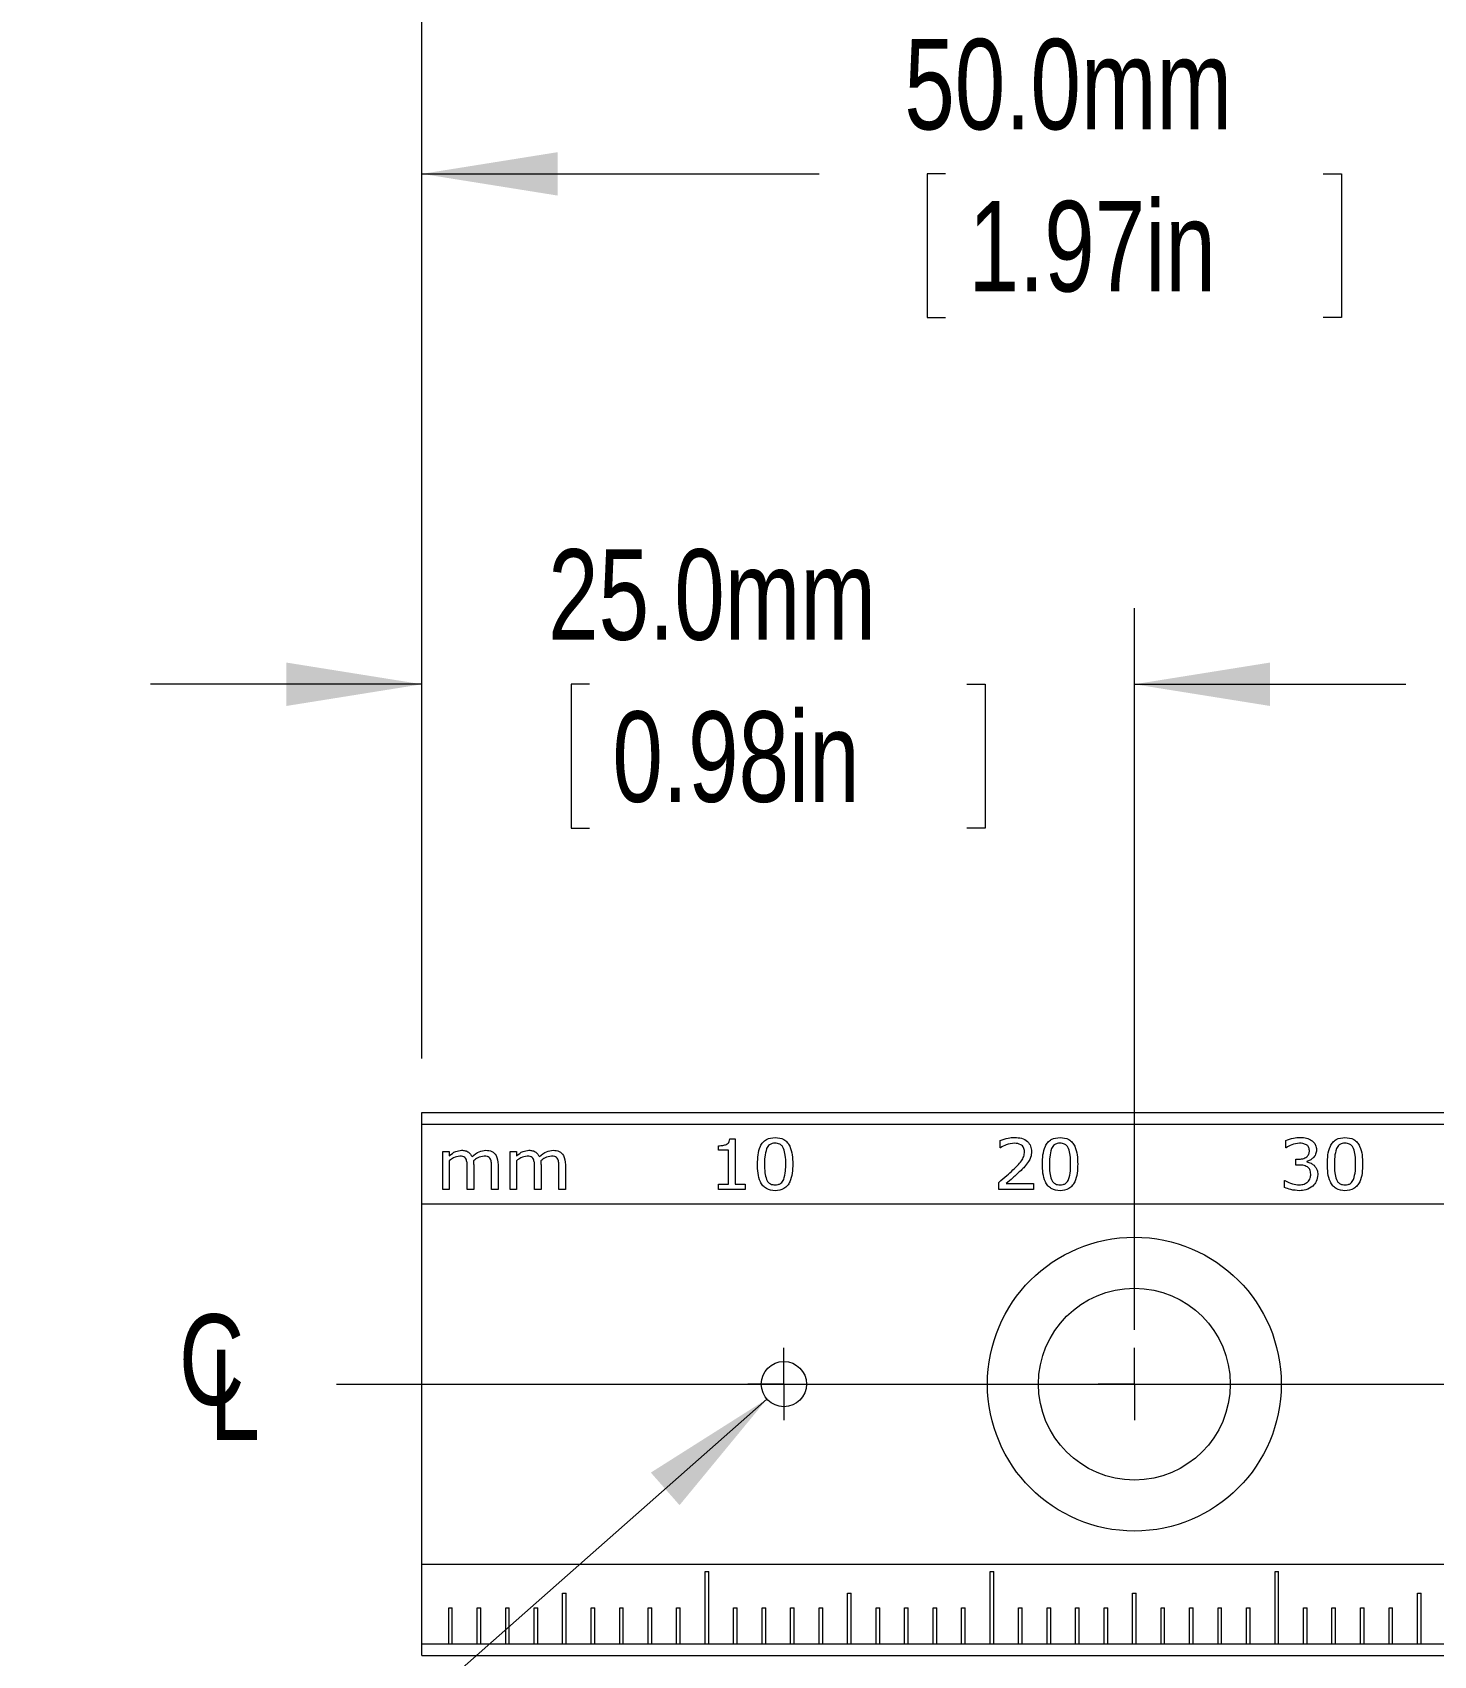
# Model space of a CAD drawing. Header units: millimetres. Extents: x 2 to 278, y 1 to 215.
# Drawn here: x 106.82 to 139.6, y 97.23 to 135.2 of the extents above; entities that cross this region are included whole.
import ezdxf

# ---------------------------------------------------------------- set-up
doc = ezdxf.new("R2010")
doc.units = ezdxf.units.MM
doc.linetypes.add('CENTERX2', pattern=[20.32, 12.7, -2.54, 2.54, -2.54])
doc.styles.add('SLDTEXTSTYLE0', font='TXT', dxfattribs={"width": 0.75})
doc.dimstyles.new('SLDDIMSTYLE0', dxfattribs={"dimtxt": 2.116667, "dimasz": 3.175, "dimexe": 0, "dimexo": 0.0625, "dimgap": 0.529167, "dimtad": 0, "dimtih": 1, "dimtoh": 1, "dimdec": 1, "dimlfac": 1.5, "dimrnd": 1e-09, "dimzin": 4, "dimdsep": 46, "dimtxsty": 'SLDTEXTSTYLE0', "dimsah": 1, "dimcen": 0.09, "dimadec": 0, "dimazin": 1, "dimtfac": 1, "dimtdec": 1, "dimtmove": 0, "dimatfit": 0, "dimfxl": 1, "dimfrac": 2, "dimtolj": 1, "dimtzin": 12, "dimarcsym": 0})
doc.dimstyles.new('SLDDIMSTYLE1', dxfattribs={"dimtxt": 2.116667, "dimasz": 3.175, "dimexe": 0, "dimexo": 0.0625, "dimgap": 0.529167, "dimtad": 0, "dimtih": 1, "dimtoh": 1, "dimdec": 1, "dimlfac": 1.5, "dimrnd": 1e-09, "dimzin": 4, "dimdsep": 46, "dimtxsty": 'SLDTEXTSTYLE0', "dimsah": 1, "dimcen": 0.09, "dimadec": 0, "dimazin": 1, "dimtfac": 1, "dimtdec": 1, "dimtofl": 0, "dimtmove": 0, "dimatfit": 3, "dimfxl": 1, "dimfrac": 2, "dimtolj": 1, "dimtzin": 12, "dimarcsym": 0})
doc.dimstyles.new('SLDDIMSTYLE2', dxfattribs={"dimtxt": 2.116667, "dimasz": 3.175, "dimexe": 0, "dimexo": 0.0625, "dimgap": 0.529167, "dimtad": 0, "dimtih": 1, "dimtoh": 1, "dimdec": 1, "dimlfac": 1.5, "dimrnd": 1e-09, "dimzin": 12, "dimdsep": 46, "dimtxsty": 'SLDTEXTSTYLE0', "dimsah": 1, "dimcen": 0, "dimadec": 0, "dimazin": 3, "dimtfac": 1, "dimtdec": 1, "dimtofl": 0, "dimtmove": 0, "dimatfit": 3, "dimfxl": 1, "dimfrac": 2, "dimtolj": 1, "dimtzin": 12, "dimarcsym": 0})

# ---------------------------------------------------------------- blocks, each defined once
blk = doc.blocks.new('_D')
at = {"color": 7, "linetype": 'Continuous', "lineweight": 0}
for p, q in [((115.93, 111.199), (115.93, 121.729)), ((132.597, 104.849), (132.597, 121.729)), ((115.93, 119.951), (109.58, 119.951)), ((119.848, 119.951), (119.419, 119.951)), ((119.419, 119.951), (119.419, 116.588)), ((128.679, 119.951), (129.108, 119.951)), ((129.108, 119.951), (129.108, 116.588)), ((132.597, 119.951), (138.947, 119.951)), ((119.419, 116.588), (119.848, 116.588)), ((129.108, 116.588), (128.679, 116.588))]:
    blk.add_line(p, q, dxfattribs=at)
for points in [[(115.93, 119.951), (112.755, 120.459), (112.755, 119.443)], [(132.597, 119.951), (135.772, 119.443), (135.772, 120.459)]]:
    blk.add_solid(points, dxfattribs=at)
at = {"color": 7, "linetype": 'Continuous', "lineweight": 0, "char_height": 2.1167, "attachment_point": 1, "style": 'SLDTEXTSTYLE0'}
for s, insert in [('25.0mm', (118.882, 123.109)), ('0.98in', (120.385, 119.316))]:
    blk.add_mtext(s, dxfattribs=dict(at, insert=insert))
blk = doc.blocks.new('_D_1')
at = {"color": 7, "linetype": 'Continuous', "lineweight": 0}
for p, q in [((115.93, 111.199), (115.93, 133.669)), ((149.264, 105.696), (149.264, 133.669)), ((115.93, 131.891), (125.226, 131.891)), ((128.182, 131.891), (127.753, 131.891)), ((127.753, 131.891), (127.753, 128.528)), ((137.012, 131.891), (137.441, 131.891)), ((137.441, 131.891), (137.441, 128.528)), ((149.264, 131.891), (139.968, 131.891)), ((127.753, 128.528), (128.182, 128.528)), ((137.441, 128.528), (137.012, 128.528))]:
    blk.add_line(p, q, dxfattribs=at)
for points in [[(115.93, 131.891), (119.105, 131.383), (119.105, 132.399)], [(149.264, 131.891), (146.089, 132.399), (146.089, 131.383)]]:
    blk.add_solid(points, dxfattribs=at)
at = {"color": 7, "linetype": 'Continuous', "lineweight": 0, "char_height": 2.1167, "attachment_point": 1, "style": 'SLDTEXTSTYLE0'}
for s, insert in [('50.0mm', (127.215, 135.049)), ('1.97in', (128.718, 131.257))]:
    blk.add_mtext(s, dxfattribs=dict(at, insert=insert))
blk = doc.blocks.new('_D_3')
at = {"color": 7, "linetype": 'Continuous', "lineweight": 0}
for p, q in [((115.93, 111.199), (115.93, 145.707)), ((182.597, 105.696), (182.597, 145.707)), ((115.93, 143.929), (141.111, 143.929)), ((144.848, 143.929), (144.419, 143.929)), ((144.419, 143.929), (144.419, 140.566)), ((153.679, 143.929), (154.108, 143.929)), ((154.108, 143.929), (154.108, 140.566)), ((182.597, 143.929), (157.416, 143.929)), ((144.419, 140.566), (144.848, 140.566)), ((154.108, 140.566), (153.679, 140.566))]:
    blk.add_line(p, q, dxfattribs=at)
for points in [[(115.93, 143.929), (119.105, 143.421), (119.105, 144.437)], [(182.597, 143.929), (179.422, 144.437), (179.422, 143.421)]]:
    blk.add_solid(points, dxfattribs=at)
at = {"color": 7, "linetype": 'Continuous', "lineweight": 0, "char_height": 2.1167, "attachment_point": 1, "style": 'SLDTEXTSTYLE0'}
for s, insert in [('100.0mm', (143.1, 147.087)), ('3.94in', (145.385, 143.295))]:
    blk.add_mtext(s, dxfattribs=dict(at, insert=insert))
blk = doc.blocks.new('_D_6')
at = {"color": 7, "linetype": 'Continuous', "lineweight": 0}
for p, q in [((124, 103.229), (111.093, 91.836)), ((111.093, 91.836), (107.283, 91.836))]:
    blk.add_line(p, q, dxfattribs=at)
blk.add_solid([(124, 103.229), (121.284, 101.509), (121.956, 100.747)], dxfattribs=at)
at = {"color": 7, "linetype": 'Continuous', "lineweight": 0, "insert": (84.964, 92.881), "char_height": 2.11667, "attachment_point": 1, "style": 'SLDTEXTSTYLE0'}
blk.add_mtext('METRIC ID MARK', dxfattribs=at)
blk = doc.blocks.new('_D_8')
at = {"color": 7, "linetype": 'Continuous', "lineweight": 0}
for p, q in [((146.515, 101.515), (112.148, 75.715)), ((112.148, 75.715), (108.338, 75.715))]:
    blk.add_line(p, q, dxfattribs=at)
blk.add_solid([(146.515, 101.515), (143.67, 100.015), (144.28, 99.203)], dxfattribs=at)
at = {"color": 7, "linetype": 'Continuous', "lineweight": 0, "attachment_point": 1, "style": 'SLDTEXTSTYLE0'}
for s, insert, char_height in [('COUNTERBORE SLOT FOR USE WITH', (60.864, 76.76), 2.11667), ('M6 [1/4in] CAP SCREW', (76.727, 73.397), 2.11667), ('2 PLACES', (94.922, 70.034), 2.1167)]:
    blk.add_mtext(s, dxfattribs=dict(at, insert=insert, char_height=char_height))
blk = doc.blocks.new('SW_SYMBOL_MOD_CL')
at = {"color": 0, "linetype": 'Continuous', "lineweight": 0, "char_height": 783, "attachment_point": 5, "style": 'SLDTEXTSTYLE0'}
for s, insert in [('C', (400, 600)), ('L', (600, 300))]:
    blk.add_mtext(s, dxfattribs=dict(at, insert=insert))
blk = doc.blocks.new('SW_CENTERMARKSYMBOL_0')
at = {"color": 0, "linetype": 'Continuous', "lineweight": 0}
for q in [(0, 0.847), (-0.847, 0), (0, -0.847), (0.847, 0)]:
    blk.add_line((0, 0), q, dxfattribs=at)
blk = doc.blocks.new('SW_CENTERMARKSYMBOL_1')
at = {"color": 0, "linetype": 'Continuous', "lineweight": 0}
for q in [(0, 0.847), (-0.847, 0), (0, -0.847), (0.847, 0)]:
    blk.add_line((0, 0), q, dxfattribs=at)

msp = doc.modelspace()

# ---------------------------------------------------------------- linework, layer by layer
at = {"color": 7, "linetype": 'Continuous', "lineweight": 0}
for p, q in [((115.93, 109.929), (205.229, 109.929)), ((115.93, 109.658), (115.93, 109.929)), ((115.93, 109.658), (205.492, 109.658)), ((115.93, 107.796), (115.93, 109.658)), ((116.419, 109.02), (116.569, 109.02)), ((116.419, 108.134), (116.419, 109.02)), ((116.569, 109.02), (116.569, 108.921)), ((117.994, 109.02), (118.144, 109.02)), ((117.994, 108.134), (117.994, 109.02)), ((118.144, 109.02), (118.144, 108.921)), ((122.864, 109.05), (122.864, 109.155)), ((123.104, 109.05), (122.864, 109.05)), ((123.104, 108.254), (123.104, 109.05)), ((123.133, 109.32), (123.254, 109.32)), ((123.254, 109.32), (123.254, 108.254)), ((129.456, 109.11), (129.456, 109.276)), ((129.464, 109.11), (129.456, 109.11)), ((136.138, 109.11), (136.138, 109.275)), ((136.146, 109.11), (136.138, 109.11)), ((116.569, 108.806), (116.569, 108.134)), ((116.989, 108.134), (116.989, 108.646)), ((117.139, 108.71), (117.139, 108.134)), ((117.559, 108.134), (117.559, 108.646)), ((117.709, 108.712), (117.709, 108.134)), ((118.144, 108.806), (118.144, 108.134)), ((118.564, 108.134), (118.564, 108.646)), ((118.715, 108.71), (118.715, 108.134)), ((119.135, 108.134), (119.135, 108.646)), ((119.285, 108.712), (119.285, 108.134)), ((136.378, 108.84), (136.432, 108.84)), ((136.378, 108.704), (136.378, 108.84)), ((136.449, 108.704), (136.378, 108.704)), ((136.629, 108.788), (136.629, 108.777)), ((122.864, 108.134), (122.864, 108.254)), ((122.864, 108.254), (123.104, 108.254)), ((123.254, 108.254), (123.494, 108.254)), ((123.494, 108.254), (123.494, 108.134)), ((129.426, 108.134), (129.426, 108.299)), ((129.594, 108.269), (130.236, 108.269)), ((130.236, 108.269), (130.236, 108.134)), ((136.108, 108.344), (136.12, 108.344)), ((136.108, 108.179), (136.108, 108.344)), ((116.569, 108.134), (116.419, 108.134)), ((117.139, 108.134), (116.989, 108.134)), ((117.709, 108.134), (117.559, 108.134)), ((118.144, 108.134), (117.994, 108.134)), ((118.715, 108.134), (118.564, 108.134)), ((119.285, 108.134), (119.135, 108.134)), ((123.494, 108.134), (122.864, 108.134)), ((130.236, 108.134), (129.426, 108.134)), ((115.93, 107.796), (203.659, 107.796)), ((115.93, 99.363), (115.93, 107.796)), ((115.93, 97.5), (115.93, 99.363)), ((115.93, 99.363), (203.354, 99.363)), ((122.555, 99.194), (122.639, 99.194)), ((122.555, 97.5), (122.555, 99.194)), ((122.639, 97.5), (122.639, 99.194)), ((129.221, 99.194), (129.306, 99.194)), ((129.221, 97.5), (129.221, 99.194)), ((129.306, 97.5), (129.306, 99.194)), ((135.888, 99.194), (135.973, 99.194)), ((135.888, 97.5), (135.888, 99.194)), ((135.973, 97.5), (135.973, 99.194)), ((116.555, 98.347), (116.639, 98.347)), ((116.555, 97.5), (116.555, 98.347)), ((116.639, 97.5), (116.639, 98.347)), ((117.221, 98.347), (117.306, 98.347)), ((117.221, 97.5), (117.221, 98.347)), ((117.306, 97.5), (117.306, 98.347)), ((117.888, 98.347), (117.973, 98.347)), ((117.888, 97.5), (117.888, 98.347)), ((117.973, 97.5), (117.973, 98.347)), ((118.555, 98.347), (118.639, 98.347)), ((118.555, 97.5), (118.555, 98.347)), ((118.639, 97.5), (118.639, 98.347)), ((119.221, 98.686), (119.306, 98.686)), ((119.221, 97.5), (119.221, 98.686)), ((119.306, 97.5), (119.306, 98.686)), ((119.888, 98.347), (119.973, 98.347)), ((119.888, 97.5), (119.888, 98.347)), ((119.973, 97.5), (119.973, 98.347)), ((120.555, 98.347), (120.639, 98.347)), ((120.555, 97.5), (120.555, 98.347)), ((120.639, 97.5), (120.639, 98.347)), ((121.221, 98.347), (121.306, 98.347)), ((121.221, 97.5), (121.221, 98.347)), ((121.306, 97.5), (121.306, 98.347)), ((121.888, 98.347), (121.973, 98.347)), ((121.888, 97.5), (121.888, 98.347)), ((121.973, 97.5), (121.973, 98.347)), ((123.221, 98.347), (123.306, 98.347)), ((123.221, 97.5), (123.221, 98.347)), ((123.306, 97.5), (123.306, 98.347)), ((123.888, 98.347), (123.973, 98.347)), ((123.888, 97.5), (123.888, 98.347)), ((123.973, 97.5), (123.973, 98.347)), ((124.555, 98.347), (124.639, 98.347)), ((124.555, 97.5), (124.555, 98.347)), ((124.639, 97.5), (124.639, 98.347)), ((125.221, 98.347), (125.306, 98.347)), ((125.221, 97.5), (125.221, 98.347)), ((125.306, 97.5), (125.306, 98.347)), ((125.888, 98.686), (125.973, 98.686)), ((125.888, 97.5), (125.888, 98.686)), ((125.973, 97.5), (125.973, 98.686)), ((126.555, 98.347), (126.639, 98.347)), ((126.555, 97.5), (126.555, 98.347)), ((126.639, 97.5), (126.639, 98.347)), ((127.221, 98.347), (127.306, 98.347)), ((127.221, 97.5), (127.221, 98.347)), ((127.306, 97.5), (127.306, 98.347)), ((127.888, 98.347), (127.973, 98.347)), ((127.888, 97.5), (127.888, 98.347)), ((127.973, 97.5), (127.973, 98.347)), ((128.555, 98.347), (128.639, 98.347)), ((128.555, 97.5), (128.555, 98.347)), ((128.639, 97.5), (128.639, 98.347)), ((129.888, 98.347), (129.973, 98.347)), ((129.888, 97.5), (129.888, 98.347)), ((129.973, 97.5), (129.973, 98.347)), ((130.555, 98.347), (130.639, 98.347)), ((130.555, 97.5), (130.555, 98.347)), ((130.639, 97.5), (130.639, 98.347)), ((131.221, 98.347), (131.306, 98.347)), ((131.221, 97.5), (131.221, 98.347)), ((131.306, 97.5), (131.306, 98.347)), ((131.888, 98.347), (131.973, 98.347)), ((131.888, 97.5), (131.888, 98.347)), ((131.973, 97.5), (131.973, 98.347)), ((132.555, 98.686), (132.639, 98.686)), ((132.555, 97.5), (132.555, 98.686)), ((132.639, 97.5), (132.639, 98.686)), ((133.221, 98.347), (133.306, 98.347)), ((133.221, 97.5), (133.221, 98.347)), ((133.306, 97.5), (133.306, 98.347)), ((133.888, 98.347), (133.973, 98.347)), ((133.888, 97.5), (133.888, 98.347)), ((133.973, 97.5), (133.973, 98.347)), ((134.555, 98.347), (134.639, 98.347)), ((134.555, 97.5), (134.555, 98.347)), ((134.639, 97.5), (134.639, 98.347)), ((135.221, 98.347), (135.306, 98.347)), ((135.221, 97.5), (135.221, 98.347)), ((135.306, 97.5), (135.306, 98.347)), ((136.555, 98.347), (136.639, 98.347)), ((136.555, 97.5), (136.555, 98.347)), ((136.639, 97.5), (136.639, 98.347)), ((137.221, 98.347), (137.306, 98.347)), ((137.221, 97.5), (137.221, 98.347)), ((137.306, 97.5), (137.306, 98.347)), ((137.888, 98.347), (137.973, 98.347)), ((137.888, 97.5), (137.888, 98.347)), ((137.973, 97.5), (137.973, 98.347)), ((138.555, 98.347), (138.639, 98.347)), ((138.555, 97.5), (138.555, 98.347)), ((138.639, 97.5), (138.639, 98.347)), ((139.221, 98.686), (139.306, 98.686)), ((139.221, 97.5), (139.221, 98.686)), ((139.306, 97.5), (139.306, 98.686)), ((115.93, 97.5), (116.555, 97.5)), ((115.93, 97.229), (115.93, 97.5)), ((115.93, 97.229), (201.784, 97.229)), ((116.555, 97.5), (116.639, 97.5)), ((116.639, 97.5), (117.221, 97.5)), ((117.221, 97.5), (117.306, 97.5)), ((117.306, 97.5), (117.888, 97.5)), ((117.888, 97.5), (117.973, 97.5)), ((117.973, 97.5), (118.555, 97.5)), ((118.555, 97.5), (118.639, 97.5)), ((118.639, 97.5), (119.221, 97.5)), ((119.221, 97.5), (119.306, 97.5)), ((119.306, 97.5), (119.888, 97.5)), ((119.888, 97.5), (119.973, 97.5)), ((119.973, 97.5), (120.555, 97.5)), ((120.555, 97.5), (120.639, 97.5)), ((120.639, 97.5), (121.221, 97.5)), ((121.221, 97.5), (121.306, 97.5)), ((121.306, 97.5), (121.888, 97.5)), ((121.888, 97.5), (121.973, 97.5)), ((121.973, 97.5), (122.555, 97.5)), ((122.555, 97.5), (122.639, 97.5)), ((122.639, 97.5), (123.221, 97.5)), ((123.221, 97.5), (123.306, 97.5)), ((123.306, 97.5), (123.888, 97.5)), ((123.888, 97.5), (123.973, 97.5)), ((123.973, 97.5), (124.555, 97.5)), ((124.555, 97.5), (124.639, 97.5)), ((124.639, 97.5), (125.221, 97.5)), ((125.221, 97.5), (125.306, 97.5)), ((125.306, 97.5), (125.888, 97.5)), ((125.888, 97.5), (125.973, 97.5)), ((125.973, 97.5), (126.555, 97.5)), ((126.555, 97.5), (126.639, 97.5)), ((126.639, 97.5), (127.221, 97.5)), ((127.221, 97.5), (127.306, 97.5)), ((127.306, 97.5), (127.888, 97.5)), ((127.888, 97.5), (127.973, 97.5)), ((127.973, 97.5), (128.555, 97.5)), ((128.555, 97.5), (128.639, 97.5)), ((128.639, 97.5), (129.221, 97.5)), ((129.221, 97.5), (129.306, 97.5)), ((129.306, 97.5), (129.888, 97.5)), ((129.888, 97.5), (129.973, 97.5)), ((129.973, 97.5), (130.555, 97.5)), ((130.555, 97.5), (130.639, 97.5)), ((130.639, 97.5), (131.221, 97.5)), ((131.221, 97.5), (131.306, 97.5)), ((131.306, 97.5), (131.888, 97.5)), ((131.888, 97.5), (131.973, 97.5)), ((131.973, 97.5), (132.555, 97.5)), ((132.555, 97.5), (132.639, 97.5)), ((132.639, 97.5), (133.221, 97.5)), ((133.221, 97.5), (133.306, 97.5)), ((133.306, 97.5), (133.888, 97.5)), ((133.888, 97.5), (133.973, 97.5)), ((133.973, 97.5), (134.555, 97.5)), ((134.555, 97.5), (134.639, 97.5)), ((134.639, 97.5), (135.221, 97.5)), ((135.221, 97.5), (135.306, 97.5)), ((135.306, 97.5), (135.888, 97.5)), ((135.888, 97.5), (135.973, 97.5)), ((135.973, 97.5), (136.555, 97.5)), ((136.555, 97.5), (136.639, 97.5)), ((136.639, 97.5), (137.221, 97.5)), ((137.221, 97.5), (137.306, 97.5)), ((137.306, 97.5), (137.888, 97.5)), ((137.888, 97.5), (137.973, 97.5)), ((137.973, 97.5), (138.555, 97.5)), ((138.555, 97.5), (138.639, 97.5)), ((138.639, 97.5), (139.221, 97.5)), ((139.221, 97.5), (139.306, 97.5)), ((139.306, 97.5), (139.888, 97.5))]:
    msp.add_line(p, q, dxfattribs=at)
at = {"color": 7, "linetype": 'CENTERX2', "lineweight": 0, "ltscale": 3.333333}
msp.add_line((113.93, 103.579), (206.292, 103.579), dxfattribs=at)
at = {"color": 7, "linetype": 'Continuous', "lineweight": 0}
for centre, radius in [((132.597, 103.579), 3.437), ((132.597, 103.579), 2.244), ((124.397, 103.579), 0.529)]:
    msp.add_circle(centre, radius, dxfattribs=at)
for points, knots in [([(116.569, 108.921), (116.616, 108.96), (116.7, 109.03), (116.808, 109.043), (116.855, 109.05)], [0, 0, 0, 0, 0.560953, 1, 1, 1, 1]), ([(116.855, 109.05), (116.884, 109.048), (116.941, 109.044), (117.037, 109.002), (117.077, 108.939), (117.102, 108.901)], [0, 0, 0, 0, 0.281404, 0.562234, 1, 1, 1, 1]), ([(117.102, 108.901), (117.155, 108.946), (117.249, 109.027), (117.372, 109.043), (117.425, 109.05)], [0, 0, 0, 0, 0.561052, 1, 1, 1, 1]), ([(117.425, 109.05), (117.473, 109.046), (117.568, 109.039), (117.696, 108.91), (117.704, 108.788), (117.709, 108.712)], [0, 0, 0, 0, 0.281024, 0.559619, 1, 1, 1, 1]), ([(118.144, 108.921), (118.192, 108.96), (118.276, 109.03), (118.383, 109.043), (118.431, 109.05)], [0, 0, 0, 0, 0.56094, 1, 1, 1, 1]), ([(118.431, 109.05), (118.459, 109.048), (118.516, 109.044), (118.613, 109.002), (118.653, 108.939), (118.677, 108.901)], [0, 0, 0, 0, 0.281386, 0.562224, 1, 1, 1, 1]), ([(118.677, 108.901), (118.73, 108.946), (118.825, 109.027), (118.947, 109.043), (119.001, 109.05)], [0, 0, 0, 0, 0.561071, 1, 1, 1, 1]), ([(119.001, 109.05), (119.049, 109.046), (119.144, 109.039), (119.271, 108.91), (119.28, 108.788), (119.285, 108.712)], [0, 0, 0, 0, 0.281024, 0.559619, 1, 1, 1, 1]), ([(122.864, 109.155), (122.901, 109.156), (122.965, 109.157), (123.027, 109.178), (123.053, 109.187)], [0, 0, 0, 0, 0.560917, 1, 1, 1, 1]), ([(123.053, 109.187), (123.066, 109.195), (123.092, 109.212), (123.125, 109.257), (123.13, 109.296), (123.133, 109.32)], [0, 0, 0, 0, 0.280538, 0.560692, 1, 1, 1, 1]), ([(123.779, 108.726), (123.782, 108.797), (123.786, 108.939), (123.828, 109.114), (123.901, 109.236), (124.012, 109.331), (124.12, 109.342), (124.192, 109.35)], [0, 0, 0, 0, 0.2509849, 0.501316, 0.626585, 0.7516549, 1, 1, 1, 1]), ([(123.991, 109.089), (123.975, 109.023), (123.944, 108.903), (123.945, 108.78), (123.945, 108.726)], [0, 0, 0, 0, 0.558834, 1, 1, 1, 1]), ([(124.192, 109.215), (124.169, 109.213), (124.122, 109.211), (124.042, 109.175), (124.011, 109.122), (123.991, 109.089)], [0, 0, 0, 0, 0.28118, 0.561565, 1, 1, 1, 1]), ([(124.192, 109.35), (124.264, 109.342), (124.372, 109.331), (124.482, 109.237), (124.556, 109.114), (124.599, 108.94), (124.603, 108.798), (124.605, 108.728)], [0, 0, 0, 0, 0.248396, 0.373461, 0.498727, 0.749047, 1, 1, 1, 1]), ([(124.391, 109.091), (124.38, 109.111), (124.358, 109.152), (124.29, 109.206), (124.229, 109.211), (124.192, 109.215)], [0, 0, 0, 0, 0.280871, 0.561082, 1, 1, 1, 1]), ([(124.44, 108.728), (124.44, 108.797), (124.441, 108.92), (124.407, 109.039), (124.391, 109.091)], [0, 0, 0, 0, 0.560902, 1, 1, 1, 1]), ([(129.456, 109.276), (129.517, 109.299), (129.627, 109.34), (129.744, 109.347), (129.795, 109.35)], [0, 0, 0, 0, 0.559853, 1, 1, 1, 1]), ([(129.791, 109.215), (129.726, 109.207), (129.609, 109.194), (129.509, 109.136), (129.464, 109.11)], [0, 0, 0, 0, 0.559383, 1, 1, 1, 1]), ([(129.756, 108.588), (129.826, 108.656), (129.923, 108.75), (130.016, 108.901), (130.023, 108.978), (130.026, 109.016)], [0, 0, 0, 0, 0.560722, 0.780476, 1, 1, 1, 1]), ([(130.026, 109.016), (130.023, 109.049), (130.016, 109.114), (129.928, 109.203), (129.843, 109.21), (129.791, 109.215)], [0, 0, 0, 0, 0.280551, 0.56018, 1, 1, 1, 1]), ([(129.795, 109.35), (129.85, 109.347), (129.958, 109.341), (130.096, 109.268), (130.18, 109.15), (130.187, 109.064), (130.191, 109.021)], [0, 0, 0, 0, 0.280891, 0.560227, 0.779837, 1, 1, 1, 1]), ([(130.191, 109.021), (130.188, 108.974), (130.182, 108.889), (130.14, 108.815), (130.122, 108.783)], [0, 0, 0, 0, 0.559653, 1, 1, 1, 1]), ([(130.446, 108.726), (130.448, 108.797), (130.452, 108.939), (130.494, 109.114), (130.568, 109.236), (130.679, 109.331), (130.787, 109.342), (130.859, 109.35)], [0, 0, 0, 0, 0.250983, 0.501318, 0.626582, 0.751651, 1, 1, 1, 1]), ([(130.658, 109.089), (130.641, 109.023), (130.611, 108.903), (130.611, 108.78), (130.611, 108.726)], [0, 0, 0, 0, 0.558836, 1, 1, 1, 1]), ([(130.859, 109.215), (130.835, 109.213), (130.788, 109.211), (130.709, 109.175), (130.677, 109.122), (130.658, 109.089)], [0, 0, 0, 0, 0.281174, 0.561593, 1, 1, 1, 1]), ([(130.859, 109.35), (130.931, 109.342), (131.039, 109.331), (131.149, 109.237), (131.222, 109.114), (131.265, 108.94), (131.269, 108.798), (131.271, 108.728)], [0, 0, 0, 0, 0.248397, 0.373459, 0.498724, 0.749047, 1, 1, 1, 1]), ([(131.058, 109.091), (131.047, 109.111), (131.025, 109.152), (130.957, 109.206), (130.896, 109.211), (130.859, 109.215)], [0, 0, 0, 0, 0.280854, 0.561072, 1, 1, 1, 1]), ([(131.106, 108.728), (131.107, 108.797), (131.108, 108.92), (131.073, 109.039), (131.058, 109.091)], [0, 0, 0, 0, 0.5608983, 1, 1, 1, 1]), ([(136.138, 109.275), (136.198, 109.298), (136.305, 109.34), (136.42, 109.347), (136.47, 109.35)], [0, 0, 0, 0, 0.559842, 1, 1, 1, 1]), ([(136.464, 109.215), (136.401, 109.207), (136.287, 109.193), (136.189, 109.135), (136.146, 109.11)], [0, 0, 0, 0, 0.559257, 1, 1, 1, 1]), ([(136.432, 108.84), (136.467, 108.841), (136.537, 108.845), (136.628, 108.887), (136.686, 108.961), (136.691, 109.017), (136.693, 109.044)], [0, 0, 0, 0, 0.2809425, 0.5606192, 0.7798486, 1, 1, 1, 1]), ([(136.624, 109.177), (136.596, 109.19), (136.545, 109.214), (136.489, 109.214), (136.464, 109.215)], [0, 0, 0, 0, 0.558467, 1, 1, 1, 1]), ([(136.47, 109.35), (136.524, 109.348), (136.62, 109.346), (136.705, 109.301), (136.742, 109.281)], [0, 0, 0, 0, 0.560512, 1, 1, 1, 1]), ([(136.693, 109.044), (136.689, 109.074), (136.683, 109.128), (136.642, 109.162), (136.624, 109.177)], [0, 0, 0, 0, 0.558918, 1, 1, 1, 1]), ([(136.858, 109.058), (136.854, 109.023), (136.846, 108.951), (136.783, 108.87), (136.71, 108.812), (136.656, 108.796), (136.629, 108.788)], [0, 0, 0, 0, 0.279519, 0.559285, 0.779684, 1, 1, 1, 1]), ([(136.742, 109.281), (136.761, 109.266), (136.8, 109.236), (136.848, 109.161), (136.854, 109.097), (136.858, 109.058)], [0, 0, 0, 0, 0.280575, 0.560931, 1, 1, 1, 1]), ([(137.113, 108.726), (137.115, 108.797), (137.119, 108.939), (137.161, 109.114), (137.235, 109.236), (137.345, 109.331), (137.453, 109.342), (137.525, 109.35)], [0, 0, 0, 0, 0.250983, 0.501314, 0.626587, 0.751652, 1, 1, 1, 1]), ([(137.325, 109.089), (137.308, 109.023), (137.278, 108.903), (137.278, 108.78), (137.278, 108.726)], [0, 0, 0, 0, 0.558833, 1, 1, 1, 1]), ([(137.525, 109.215), (137.502, 109.213), (137.455, 109.211), (137.375, 109.175), (137.344, 109.122), (137.325, 109.089)], [0, 0, 0, 0, 0.281169, 0.561583, 1, 1, 1, 1]), ([(137.525, 109.35), (137.597, 109.342), (137.706, 109.331), (137.816, 109.237), (137.889, 109.114), (137.932, 108.94), (137.936, 108.798), (137.938, 108.728)], [0, 0, 0, 0, 0.248402, 0.373457, 0.498723, 0.749046, 1, 1, 1, 1]), ([(137.725, 109.091), (137.714, 109.111), (137.691, 109.152), (137.624, 109.206), (137.563, 109.211), (137.525, 109.215)], [0, 0, 0, 0, 0.28087, 0.5611, 1, 1, 1, 1]), ([(137.773, 108.728), (137.774, 108.797), (137.775, 108.92), (137.74, 109.039), (137.725, 109.091)], [0, 0, 0, 0, 0.5609, 1, 1, 1, 1]), ([(116.813, 108.915), (116.763, 108.904), (116.673, 108.886), (116.601, 108.83), (116.569, 108.806)], [0, 0, 0, 0, 0.557503, 1, 1, 1, 1]), ([(116.962, 108.845), (116.953, 108.859), (116.935, 108.886), (116.88, 108.912), (116.838, 108.914), (116.813, 108.915)], [0, 0, 0, 0, 0.279542, 0.559143, 1, 1, 1, 1]), ([(116.989, 108.646), (116.989, 108.684), (116.99, 108.752), (116.971, 108.817), (116.962, 108.845)], [0, 0, 0, 0, 0.561184, 1, 1, 1, 1]), ([(117.383, 108.915), (117.332, 108.904), (117.24, 108.884), (117.166, 108.827), (117.133, 108.802)], [0, 0, 0, 0, 0.557343, 1, 1, 1, 1]), ([(117.133, 108.802), (117.135, 108.785), (117.138, 108.754), (117.139, 108.724), (117.139, 108.71)], [0, 0, 0, 0, 0.5599829, 1, 1, 1, 1]), ([(117.532, 108.844), (117.523, 108.858), (117.505, 108.885), (117.451, 108.913), (117.408, 108.914), (117.383, 108.915)], [0, 0, 0, 0, 0.27963, 0.55923, 1, 1, 1, 1]), ([(117.559, 108.646), (117.56, 108.684), (117.56, 108.752), (117.541, 108.816), (117.532, 108.844)], [0, 0, 0, 0, 0.561226, 1, 1, 1, 1]), ([(118.388, 108.915), (118.338, 108.904), (118.248, 108.886), (118.176, 108.83), (118.144, 108.806)], [0, 0, 0, 0, 0.557478, 1, 1, 1, 1]), ([(118.538, 108.845), (118.529, 108.859), (118.51, 108.886), (118.456, 108.912), (118.414, 108.914), (118.388, 108.915)], [0, 0, 0, 0, 0.279562, 0.559155, 1, 1, 1, 1]), ([(118.564, 108.646), (118.565, 108.684), (118.566, 108.752), (118.546, 108.817), (118.538, 108.845)], [0, 0, 0, 0, 0.561183, 1, 1, 1, 1]), ([(118.958, 108.915), (118.907, 108.904), (118.815, 108.884), (118.742, 108.827), (118.709, 108.802)], [0, 0, 0, 0, 0.557366, 1, 1, 1, 1]), ([(118.709, 108.802), (118.711, 108.785), (118.714, 108.754), (118.714, 108.724), (118.715, 108.71)], [0, 0, 0, 0, 0.559982, 1, 1, 1, 1]), ([(119.108, 108.844), (119.099, 108.858), (119.08, 108.885), (119.026, 108.913), (118.984, 108.914), (118.958, 108.915)], [0, 0, 0, 0, 0.279651, 0.559196, 1, 1, 1, 1]), ([(119.135, 108.646), (119.135, 108.684), (119.136, 108.752), (119.116, 108.816), (119.108, 108.844)], [0, 0, 0, 0, 0.561226, 1, 1, 1, 1]), ([(124.192, 108.104), (124.12, 108.112), (124.012, 108.123), (123.901, 108.217), (123.828, 108.339), (123.785, 108.514), (123.781, 108.655), (123.779, 108.726)], [0, 0, 0, 0, 0.2484399, 0.3734694, 0.4987263, 0.7490539, 1, 1, 1, 1]), ([(123.945, 108.726), (123.944, 108.658), (123.942, 108.536), (123.976, 108.419), (123.99, 108.367)], [0, 0, 0, 0, 0.560853, 1, 1, 1, 1]), ([(124.605, 108.728), (124.603, 108.657), (124.599, 108.515), (124.557, 108.34), (124.483, 108.218), (124.372, 108.123), (124.264, 108.112), (124.192, 108.104)], [0, 0, 0, 0, 0.250972, 0.501305, 0.62656, 0.75162, 1, 1, 1, 1]), ([(124.392, 108.365), (124.409, 108.431), (124.44, 108.55), (124.44, 108.673), (124.44, 108.728)], [0, 0, 0, 0, 0.558958, 1, 1, 1, 1]), ([(130.122, 108.783), (130.092, 108.742), (130.039, 108.669), (129.974, 108.606), (129.945, 108.579)], [0, 0, 0, 0, 0.559747, 1, 1, 1, 1]), ([(130.859, 108.104), (130.787, 108.112), (130.679, 108.123), (130.568, 108.217), (130.494, 108.339), (130.452, 108.514), (130.448, 108.655), (130.446, 108.726)], [0, 0, 0, 0, 0.248443, 0.373478, 0.498734, 0.749056, 1, 1, 1, 1]), ([(130.611, 108.726), (130.61, 108.658), (130.608, 108.536), (130.642, 108.419), (130.657, 108.367)], [0, 0, 0, 0, 0.560859, 1, 1, 1, 1]), ([(131.271, 108.728), (131.269, 108.657), (131.265, 108.515), (131.224, 108.34), (131.15, 108.218), (131.039, 108.123), (130.931, 108.112), (130.859, 108.104)], [0, 0, 0, 0, 0.2509727, 0.5013056, 0.626563, 0.7516195, 1, 1, 1, 1]), ([(131.059, 108.365), (131.076, 108.431), (131.107, 108.55), (131.107, 108.673), (131.106, 108.728)], [0, 0, 0, 0, 0.558962, 1, 1, 1, 1]), ([(136.646, 108.661), (136.611, 108.677), (136.548, 108.704), (136.48, 108.704), (136.449, 108.704)], [0, 0, 0, 0, 0.557866, 1, 1, 1, 1]), ([(136.629, 108.777), (136.664, 108.768), (136.726, 108.753), (136.778, 108.716), (136.8, 108.7)], [0, 0, 0, 0, 0.560207, 1, 1, 1, 1]), ([(136.723, 108.49), (136.72, 108.528), (136.716, 108.595), (136.668, 108.641), (136.646, 108.661)], [0, 0, 0, 0, 0.560689, 1, 1, 1, 1]), ([(136.8, 108.7), (136.83, 108.664), (136.883, 108.599), (136.886, 108.517), (136.888, 108.48)], [0, 0, 0, 0, 0.5581812, 1, 1, 1, 1]), ([(137.525, 108.104), (137.454, 108.112), (137.345, 108.123), (137.234, 108.217), (137.161, 108.339), (137.119, 108.514), (137.115, 108.655), (137.113, 108.726)], [0, 0, 0, 0, 0.248442, 0.373477, 0.498733, 0.749055, 1, 1, 1, 1]), ([(137.278, 108.726), (137.277, 108.658), (137.275, 108.536), (137.309, 108.419), (137.324, 108.367)], [0, 0, 0, 0, 0.5608558, 1, 1, 1, 1]), ([(137.938, 108.728), (137.936, 108.657), (137.932, 108.515), (137.891, 108.34), (137.816, 108.218), (137.706, 108.123), (137.597, 108.112), (137.525, 108.104)], [0, 0, 0, 0, 0.2509737, 0.5013096, 0.6265603, 0.7516274, 1, 1, 1, 1]), ([(137.725, 108.365), (137.743, 108.431), (137.774, 108.55), (137.773, 108.673), (137.773, 108.728)], [0, 0, 0, 0, 0.558961, 1, 1, 1, 1]), ([(123.99, 108.367), (124.001, 108.346), (124.023, 108.303), (124.092, 108.247), (124.154, 108.242), (124.192, 108.239)], [0, 0, 0, 0, 0.28086, 0.560979, 1, 1, 1, 1]), ([(124.192, 108.239), (124.216, 108.241), (124.263, 108.243), (124.342, 108.279), (124.373, 108.332), (124.392, 108.365)], [0, 0, 0, 0, 0.281323, 0.561905, 1, 1, 1, 1]), ([(129.426, 108.299), (129.489, 108.352), (129.601, 108.445), (129.708, 108.545), (129.756, 108.588)], [0, 0, 0, 0, 0.560035, 1, 1, 1, 1]), ([(129.945, 108.579), (129.881, 108.519), (129.766, 108.414), (129.646, 108.313), (129.594, 108.269)], [0, 0, 0, 0, 0.559971, 1, 1, 1, 1]), ([(130.657, 108.367), (130.668, 108.346), (130.69, 108.303), (130.758, 108.247), (130.821, 108.242), (130.859, 108.239)], [0, 0, 0, 0, 0.280868, 0.560991, 1, 1, 1, 1]), ([(130.859, 108.239), (130.882, 108.241), (130.929, 108.243), (131.009, 108.279), (131.04, 108.332), (131.059, 108.365)], [0, 0, 0, 0, 0.281334, 0.561915, 1, 1, 1, 1]), ([(136.12, 108.344), (136.178, 108.312), (136.283, 108.255), (136.401, 108.244), (136.454, 108.239)], [0, 0, 0, 0, 0.559879, 1, 1, 1, 1]), ([(136.454, 108.239), (136.494, 108.243), (136.565, 108.248), (136.625, 108.288), (136.651, 108.305)], [0, 0, 0, 0, 0.560727, 1, 1, 1, 1]), ([(136.651, 108.305), (136.675, 108.336), (136.719, 108.39), (136.722, 108.459), (136.723, 108.49)], [0, 0, 0, 0, 0.558234, 1, 1, 1, 1]), ([(136.888, 108.48), (136.882, 108.424), (136.871, 108.323), (136.805, 108.247), (136.776, 108.213)], [0, 0, 0, 0, 0.559286, 1, 1, 1, 1]), ([(137.324, 108.367), (137.335, 108.346), (137.356, 108.303), (137.425, 108.247), (137.487, 108.242), (137.525, 108.239)], [0, 0, 0, 0, 0.280853, 0.560976, 1, 1, 1, 1]), ([(137.525, 108.239), (137.549, 108.241), (137.596, 108.243), (137.676, 108.279), (137.707, 108.332), (137.725, 108.365)], [0, 0, 0, 0, 0.281304, 0.561898, 1, 1, 1, 1]), ([(136.458, 108.104), (136.391, 108.109), (136.27, 108.118), (136.157, 108.16), (136.108, 108.179)], [0, 0, 0, 0, 0.559692, 1, 1, 1, 1]), ([(136.776, 108.213), (136.722, 108.177), (136.625, 108.112), (136.509, 108.107), (136.458, 108.104)], [0, 0, 0, 0, 0.558185, 1, 1, 1, 1])]:
    msp.add_open_spline(points, degree=3, knots=knots, dxfattribs=at)

# ---------------------------------------------------------------- block references
at = {"color": 7, "linetype": 'Continuous', "lineweight": 0, "xscale": 0.0027037109, "yscale": 0.0027037109, "zscale": 0.0027037109}
msp.add_blockref('SW_SYMBOL_MOD_CL', (109.927, 102.516), dxfattribs=at)
at = {"color": 7, "linetype": 'Continuous', "lineweight": 0}
for name, p in [('SW_CENTERMARKSYMBOL_0', (124.397, 103.579)), ('SW_CENTERMARKSYMBOL_1', (132.597, 103.579))]:
    msp.add_blockref(name, p, dxfattribs=at)

# ---------------------------------------------------------------- dimensions: what is measured, and where the dimension line sits
for base, p2, dimstyle, picture, middle in [((182.597, 143.929), (182.597, 104.426), 'SLDDIMSTYLE1', '_D_3', (149.264, 143.929)), ((149.264, 131.891), (149.264, 104.426), 'SLDDIMSTYLE1', '_D_1', (132.597, 131.891)), ((132.597, 119.951), (132.597, 103.579), 'SLDDIMSTYLE0', '_D', (124.264, 119.951))]:
    dim = msp.add_linear_dim(base=base, p1=(115.93, 109.929), p2=p2, dimstyle=dimstyle, dxfattribs=at)
    dim.commit()
    dim.dimension.update_dxf_attribs({"geometry": picture, "text_midpoint": middle, "dimtype": 160})
for p1, p2, text, picture, middle in [((152.012, 105.643), (146.515, 101.515), 'COUNTERBORE SLOT FOR USE WITH\\PM6 [1/4in] CAP SCREW\\P2 PLACES', '_D_8', (84.204, 75.715)), ((124.794, 103.929), (124, 103.229), 'METRIC ID MARK', '_D_6', (96.124, 91.836))]:
    dim = msp.add_diameter_dim_2p(p1=p1, p2=p2, text=text, dimstyle='SLDDIMSTYLE2', override={"dimpost": '<>'}, dxfattribs=at)
    dim.commit()
    dim.dimension.update_dxf_attribs({"geometry": picture, "text_midpoint": middle, "dimtype": 163})

doc.saveas('drawing.dxf')
